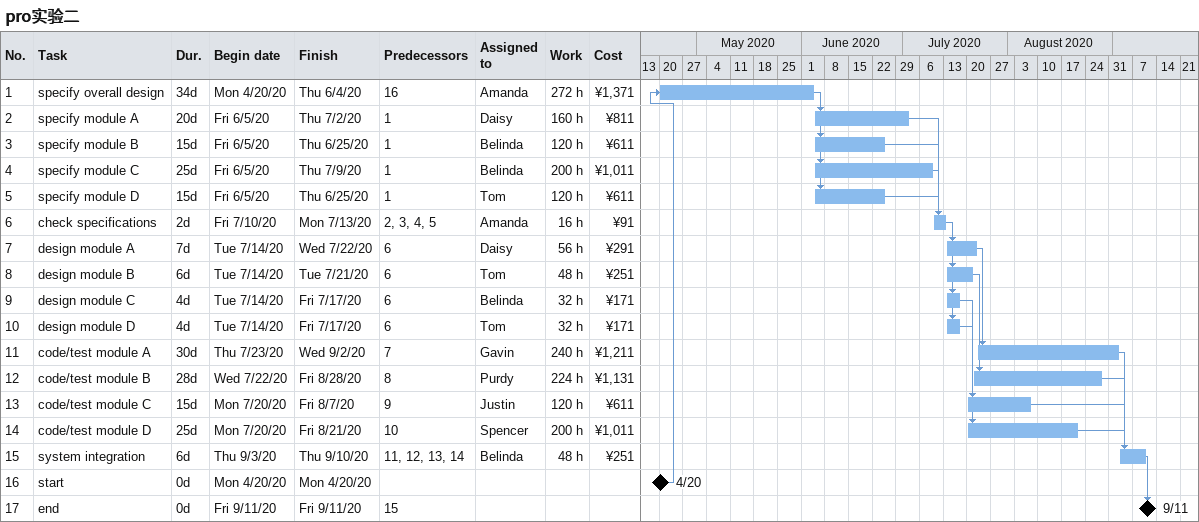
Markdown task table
pro实验二

| ID | Task | Duration | Start | Finish | Predecessors | Resources | Work (h) | Cost (¥) |
|---|---|---|---|---|---|---|---|---|
| 1 | specify overall design | 34d | 2020-04-20 | 2020-06-04 | 16 | Amanda | 272 | 1371 |
| 2 | specify module A | 20d | 2020-06-05 | 2020-07-02 | 1 | Daisy | 160 | 811 |
| 3 | specify module B | 15d | 2020-06-05 | 2020-06-25 | 1 | Belinda | 120 | 611 |
| 4 | specify module C | 25d | 2020-06-05 | 2020-07-09 | 1 | Belinda | 200 | 1011 |
| 5 | specify module D | 15d | 2020-06-05 | 2020-06-25 | 1 | Tom | 120 | 611 |
| 6 | check specifications | 2d | 2020-07-10 | 2020-07-13 | 2, 3, 4, 5 | Amanda | 16 | 91 |
| 7 | design module A | 7d | 2020-07-14 | 2020-07-22 | 6 | Daisy | 56 | 291 |
| 8 | design module B | 6d | 2020-07-14 | 2020-07-21 | 6 | Tom | 48 | 251 |
| 9 | design module C | 4d | 2020-07-14 | 2020-07-17 | 6 | Belinda | 32 | 171 |
| 10 | design module D | 4d | 2020-07-14 | 2020-07-17 | 6 | Tom | 32 | 171 |
| 11 | code/test module A | 30d | 2020-07-23 | 2020-09-02 | 7 | Gavin | 240 | 1211 |
| 12 | code/test module B | 28d | 2020-07-22 | 2020-08-28 | 8 | Purdy | 224 | 1131 |
| 13 | code/test module C | 15d | 2020-07-20 | 2020-08-07 | 9 | Justin | 120 | 611 |
| 14 | code/test module D | 25d | 2020-07-20 | 2020-08-21 | 10 | Spencer | 200 | 1011 |
| 15 | system integration | 6d | 2020-09-03 | 2020-09-10 | 11, 12, 13, 14 | Belinda | 48 | 251 |
| 16 | start | 0d | 2020-04-20 | 2020-04-20 |  |  |  |  |
| 17 | end | 0d | 2020-09-11 | 2020-09-11 | 15 |  |  |  |
